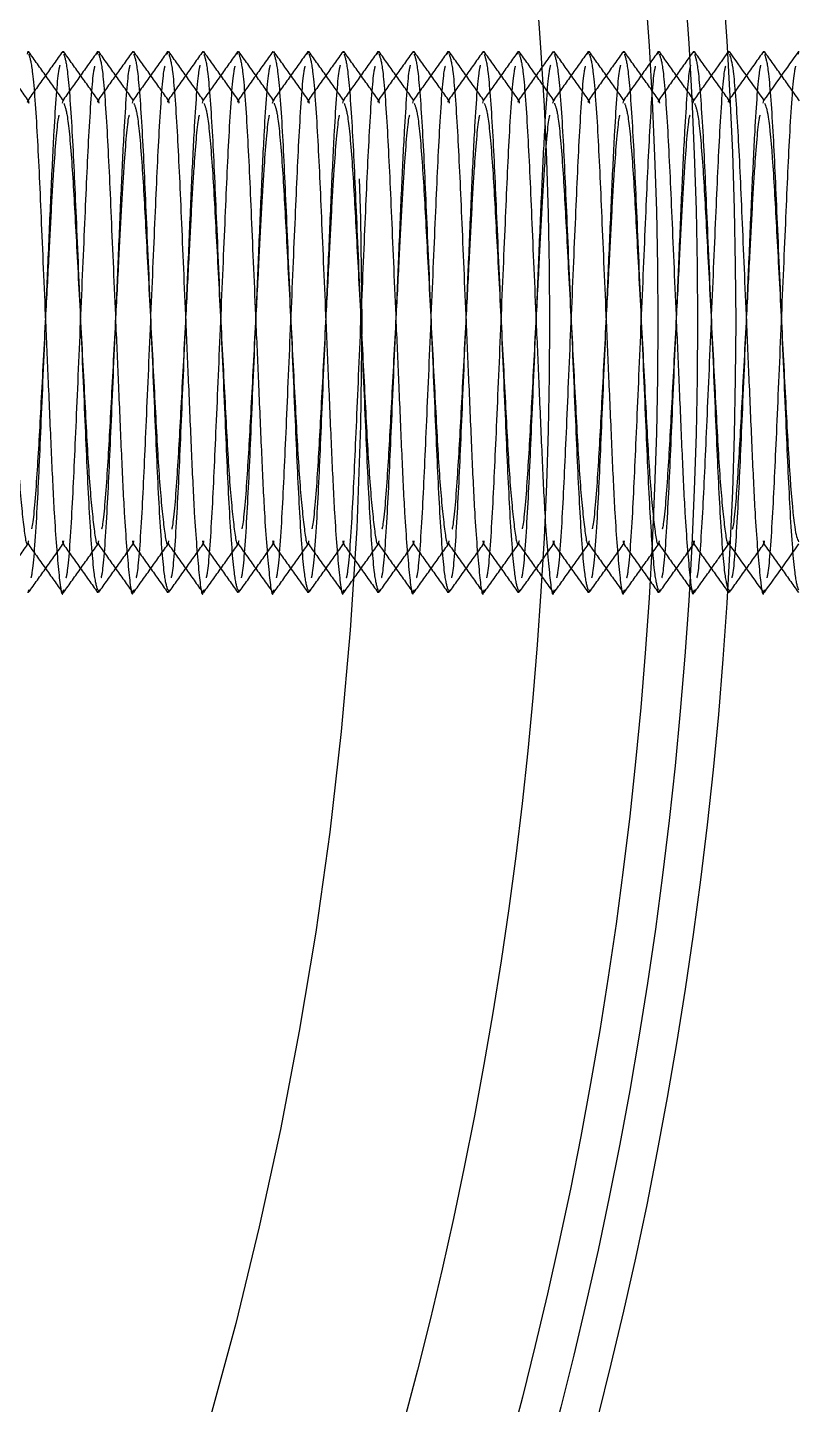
# Model space of a CAD drawing. Header units: metres. Extents: x 0 to 63075, y 0 to 44550.
# Drawn here: x 37590.69 to 37612.69, y 35133.38 to 35172.67 of the extents above; entities that cross this region are included whole.
import ezdxf

# ---------------------------------------------------------------- set-up
doc = ezdxf.new("R2010")
doc.units = ezdxf.units.M
doc.header["$LTSCALE"] = 75
doc.linetypes.add('HIDDEN2', pattern=[4.7625, 3.175, -1.5875])
for name, color, linetype in [('SDM', 7, 'Continuous'), ('SL4', 4, 'Continuous'), ('ST1', 7, 'HIDDEN2')]:
    doc.layers.add(name, color=color, linetype=linetype)

# ---------------------------------------------------------------- blocks, each defined once
blk = doc.blocks.new('A$C6e6623c1')
at = {"layer": 'SL4'}
for p, q in [((337.552, 1631.065), (337.388, 1630.834)), ((337.551, 1630.993), (337.569, 1631.077)), ((339.551, 1630.993), (339.569, 1631.077)), ((337.428, 1616.817), (337.569, 1617.016))]:
    blk.add_line(p, q, dxfattribs=at)
for radius in [125, 123.91, 122.777, 119.686]:
    blk.add_circle((212.763, 1623.35), radius, dxfattribs=at)
for points, knots in [([(338.588, 1629.657), (338.421, 1629.892), (338.087, 1630.36), (337.753, 1630.83), (337.586, 1631.064)], [0, 0, 0, 0, 0.49997, 1, 1, 1, 1]), ([(337.587, 1630.989), (337.621, 1630.887), (337.696, 1630.661), (337.825, 1628.939), (337.938, 1626.39), (338.051, 1623.752), (338.152, 1621.425), (338.232, 1619.536), (338.325, 1617.566), (338.448, 1616.096), (338.533, 1615.429), (338.58, 1615.674), (338.586, 1615.704)], [0, 0, 0, 0, 0.105235, 0.232658, 0.35505, 0.481371, 0.557428, 0.64442, 0.730956, 0.858379, 0.982548, 1, 1, 1, 1]), ([(339.552, 1631.065), (339.385, 1630.831), (339.057, 1630.37), (338.729, 1629.91), (338.569, 1629.685)], [0, 0, 0, 0, 0.5101931, 1, 1, 1, 1]), ([(338.589, 1629.592), (338.622, 1629.509), (338.696, 1629.325), (338.825, 1627.922), (338.938, 1625.835), (339.069, 1623.35), (339.199, 1620.865), (339.312, 1618.776), (339.443, 1617.352), (339.52, 1617.166), (339.556, 1617.079)], [0, 0, 0, 0, 0.106972, 0.238781, 0.365377, 0.496042, 0.626708, 0.753304, 0.885113, 1, 1, 1, 1]), ([(337.556, 1617.035), (337.723, 1616.8), (338.057, 1616.331), (338.391, 1615.862), (338.559, 1615.627)], [0, 0, 0, 0, 0.499965, 1, 1, 1, 1]), ([(338.584, 1615.634), (338.752, 1615.869), (339.08, 1616.329), (339.408, 1616.79), (339.569, 1617.016)], [0, 0, 0, 0, 0.509687, 1, 1, 1, 1])]:
    blk.add_open_spline(points, degree=3, knots=knots, dxfattribs=at)
at = {"layer": 'ST1'}
for p, q in [((317.551, 1630.993), (317.569, 1631.077)), ((318.558, 1631.026), (318.569, 1631.077)), ((319.551, 1630.993), (319.569, 1631.077)), ((320.558, 1631.026), (320.569, 1631.077)), ((321.551, 1630.993), (321.569, 1631.077)), ((322.558, 1631.026), (322.569, 1631.077)), ((323.551, 1630.993), (323.569, 1631.077)), ((324.558, 1631.026), (324.569, 1631.077)), ((325.551, 1630.993), (325.569, 1631.077)), ((326.558, 1631.026), (326.569, 1631.077)), ((327.551, 1630.993), (327.569, 1631.077)), ((328.558, 1631.026), (328.569, 1631.077)), ((329.551, 1630.993), (329.569, 1631.077)), ((330.558, 1631.026), (330.569, 1631.077)), ((331.551, 1630.993), (331.569, 1631.077)), ((332.558, 1631.026), (332.569, 1631.077)), ((333.551, 1630.993), (333.569, 1631.077)), ((334.558, 1631.026), (334.569, 1631.077)), ((335.551, 1630.993), (335.569, 1631.077)), ((336.558, 1631.026), (336.569, 1631.077)), ((338.558, 1631.026), (338.569, 1631.077)), ((318.548, 1629.592), (318.569, 1629.671)), ((320.548, 1629.592), (320.569, 1629.671)), ((322.548, 1629.592), (322.569, 1629.671)), ((324.548, 1629.592), (324.569, 1629.671)), ((326.548, 1629.592), (326.569, 1629.671)), ((328.548, 1629.592), (328.569, 1629.671)), ((330.548, 1629.592), (330.569, 1629.671)), ((332.548, 1629.592), (332.569, 1629.671)), ((334.548, 1629.592), (334.569, 1629.671)), ((336.548, 1629.592), (336.569, 1629.671)), ((338.548, 1629.592), (338.569, 1629.671)), ((338.569, 1629.685), (338.549, 1629.657)), ((337.569, 1617.016), (337.588, 1617.043)), ((317.569, 1615.623), (317.587, 1615.711)), ((319.569, 1615.623), (319.587, 1615.711)), ((321.569, 1615.623), (321.587, 1615.711)), ((323.569, 1615.623), (323.587, 1615.711)), ((325.569, 1615.623), (325.587, 1615.711)), ((327.569, 1615.623), (327.587, 1615.711)), ((329.569, 1615.623), (329.587, 1615.711)), ((331.569, 1615.623), (331.587, 1615.711)), ((333.569, 1615.623), (333.587, 1615.711)), ((335.569, 1615.623), (335.587, 1615.711)), ((337.569, 1615.623), (337.587, 1615.711))]:
    blk.add_line(p, q, dxfattribs=at)
blk.add_circle((212.763, 1623.35), 114.333, dxfattribs=at)
for points, knots in [([(317.588, 1629.657), (317.421, 1629.892), (317.086, 1630.362), (316.752, 1630.831), (316.584, 1631.066)], [0, 0, 0, 0, 0.499937, 1, 1, 1, 1]), ([(318.559, 1631.073), (318.391, 1630.838), (318.057, 1630.369), (317.723, 1629.9), (317.556, 1629.665)], [0, 0, 0, 0, 0.500035, 1, 1, 1, 1]), ([(318.588, 1629.657), (318.421, 1629.892), (318.087, 1630.36), (317.753, 1630.83), (317.586, 1631.064)], [0, 0, 0, 0, 0.49997, 1, 1, 1, 1]), ([(317.587, 1630.989), (317.621, 1630.887), (317.696, 1630.661), (317.825, 1628.939), (317.938, 1626.39), (318.051, 1623.752), (318.152, 1621.425), (318.232, 1619.536), (318.325, 1617.566), (318.448, 1616.096), (318.533, 1615.429), (318.58, 1615.674), (318.586, 1615.704)], [0, 0, 0, 0, 0.1052351, 0.2326582, 0.3550505, 0.4813706, 0.5574277, 0.6444204, 0.7309556, 0.8583788, 0.9825482, 1, 1, 1, 1]), ([(319.552, 1631.065), (319.385, 1630.831), (319.051, 1630.361), (318.716, 1629.892), (318.549, 1629.657)], [0, 0, 0, 0, 0.50006, 1, 1, 1, 1]), ([(319.588, 1629.657), (319.421, 1629.892), (319.086, 1630.362), (318.752, 1630.831), (318.584, 1631.066)], [0, 0, 0, 0, 0.499937, 1, 1, 1, 1]), ([(318.586, 1630.996), (318.62, 1630.893), (318.695, 1630.666), (318.825, 1628.94), (318.938, 1626.388), (319.069, 1623.35), (319.199, 1620.312), (319.312, 1617.761), (319.442, 1616.036), (319.517, 1615.81), (319.551, 1615.707)], [0, 0, 0, 0, 0.110571, 0.242596, 0.369408, 0.50029, 0.631172, 0.757984, 0.890008, 1, 1, 1, 1]), ([(320.559, 1631.073), (320.391, 1630.838), (320.057, 1630.369), (319.723, 1629.9), (319.556, 1629.665)], [0, 0, 0, 0, 0.500035, 1, 1, 1, 1]), ([(320.588, 1629.657), (320.421, 1629.892), (320.087, 1630.36), (319.753, 1630.83), (319.586, 1631.064)], [0, 0, 0, 0, 0.49997, 1, 1, 1, 1]), ([(319.587, 1630.989), (319.621, 1630.887), (319.696, 1630.661), (319.825, 1628.939), (319.938, 1626.39), (320.051, 1623.752), (320.152, 1621.425), (320.232, 1619.536), (320.325, 1617.566), (320.448, 1616.096), (320.533, 1615.429), (320.58, 1615.674), (320.586, 1615.704)], [0, 0, 0, 0, 0.105235, 0.232658, 0.35505, 0.481371, 0.557428, 0.64442, 0.730956, 0.858379, 0.982548, 1, 1, 1, 1]), ([(321.552, 1631.065), (321.385, 1630.831), (321.051, 1630.361), (320.716, 1629.892), (320.549, 1629.657)], [0, 0, 0, 0, 0.50006, 1, 1, 1, 1]), ([(321.588, 1629.657), (321.421, 1629.892), (321.086, 1630.362), (320.752, 1630.831), (320.584, 1631.066)], [0, 0, 0, 0, 0.4999369, 1, 1, 1, 1]), ([(320.586, 1630.996), (320.62, 1630.893), (320.695, 1630.666), (320.825, 1628.94), (320.938, 1626.388), (321.069, 1623.35), (321.199, 1620.312), (321.312, 1617.761), (321.442, 1616.036), (321.517, 1615.81), (321.551, 1615.707)], [0, 0, 0, 0, 0.1105714, 0.242596, 0.3694081, 0.5002899, 0.6311716, 0.7579837, 0.8900083, 1, 1, 1, 1]), ([(322.559, 1631.073), (322.391, 1630.838), (322.057, 1630.369), (321.723, 1629.9), (321.556, 1629.665)], [0, 0, 0, 0, 0.5000352, 1, 1, 1, 1]), ([(322.588, 1629.657), (322.421, 1629.892), (322.087, 1630.36), (321.753, 1630.83), (321.586, 1631.064)], [0, 0, 0, 0, 0.49997, 1, 1, 1, 1]), ([(321.587, 1630.989), (321.621, 1630.887), (321.696, 1630.661), (321.825, 1628.939), (321.938, 1626.39), (322.051, 1623.752), (322.152, 1621.425), (322.232, 1619.536), (322.325, 1617.566), (322.448, 1616.096), (322.533, 1615.429), (322.58, 1615.674), (322.586, 1615.704)], [0, 0, 0, 0, 0.105235, 0.232658, 0.35505, 0.481371, 0.557428, 0.64442, 0.730956, 0.858379, 0.982548, 1, 1, 1, 1]), ([(323.552, 1631.065), (323.385, 1630.831), (323.051, 1630.361), (322.716, 1629.892), (322.549, 1629.657)], [0, 0, 0, 0, 0.50006, 1, 1, 1, 1]), ([(323.588, 1629.657), (323.421, 1629.892), (323.086, 1630.362), (322.752, 1630.831), (322.584, 1631.066)], [0, 0, 0, 0, 0.4999369, 1, 1, 1, 1]), ([(322.586, 1630.996), (322.62, 1630.893), (322.695, 1630.666), (322.825, 1628.94), (322.938, 1626.388), (323.069, 1623.35), (323.199, 1620.312), (323.312, 1617.761), (323.442, 1616.036), (323.517, 1615.81), (323.551, 1615.707)], [0, 0, 0, 0, 0.1105714, 0.242596, 0.3694081, 0.5002899, 0.6311716, 0.7579837, 0.8900083, 1, 1, 1, 1]), ([(324.559, 1631.073), (324.391, 1630.838), (324.057, 1630.369), (323.723, 1629.9), (323.556, 1629.665)], [0, 0, 0, 0, 0.500035, 1, 1, 1, 1]), ([(324.588, 1629.657), (324.421, 1629.892), (324.087, 1630.36), (323.753, 1630.83), (323.586, 1631.064)], [0, 0, 0, 0, 0.49997, 1, 1, 1, 1]), ([(323.587, 1630.989), (323.621, 1630.887), (323.696, 1630.661), (323.825, 1628.939), (323.938, 1626.39), (324.051, 1623.752), (324.152, 1621.425), (324.232, 1619.536), (324.325, 1617.566), (324.448, 1616.096), (324.533, 1615.429), (324.58, 1615.674), (324.586, 1615.704)], [0, 0, 0, 0, 0.1052351, 0.2326582, 0.3550505, 0.4813706, 0.5574277, 0.6444204, 0.7309556, 0.8583788, 0.9825482, 1, 1, 1, 1]), ([(325.552, 1631.065), (325.385, 1630.831), (325.051, 1630.361), (324.716, 1629.892), (324.549, 1629.657)], [0, 0, 0, 0, 0.50006, 1, 1, 1, 1]), ([(325.588, 1629.657), (325.421, 1629.892), (325.086, 1630.362), (324.752, 1630.831), (324.584, 1631.066)], [0, 0, 0, 0, 0.499937, 1, 1, 1, 1]), ([(324.586, 1630.996), (324.62, 1630.893), (324.695, 1630.666), (324.825, 1628.94), (324.938, 1626.388), (325.069, 1623.35), (325.199, 1620.312), (325.312, 1617.761), (325.442, 1616.036), (325.517, 1615.81), (325.551, 1615.707)], [0, 0, 0, 0, 0.110571, 0.242596, 0.369408, 0.50029, 0.631172, 0.757984, 0.890008, 1, 1, 1, 1]), ([(326.559, 1631.073), (326.391, 1630.838), (326.057, 1630.369), (325.723, 1629.9), (325.556, 1629.665)], [0, 0, 0, 0, 0.500035, 1, 1, 1, 1]), ([(326.588, 1629.657), (326.421, 1629.892), (326.087, 1630.36), (325.753, 1630.83), (325.586, 1631.064)], [0, 0, 0, 0, 0.49997, 1, 1, 1, 1]), ([(325.587, 1630.989), (325.621, 1630.887), (325.696, 1630.661), (325.825, 1628.939), (325.938, 1626.39), (326.051, 1623.752), (326.152, 1621.425), (326.232, 1619.536), (326.325, 1617.566), (326.448, 1616.096), (326.533, 1615.429), (326.58, 1615.674), (326.586, 1615.704)], [0, 0, 0, 0, 0.1052351, 0.2326582, 0.3550505, 0.4813706, 0.5574277, 0.6444204, 0.7309556, 0.8583788, 0.9825482, 1, 1, 1, 1]), ([(327.552, 1631.065), (327.385, 1630.831), (327.051, 1630.361), (326.716, 1629.892), (326.549, 1629.657)], [0, 0, 0, 0, 0.50006, 1, 1, 1, 1]), ([(327.588, 1629.657), (327.421, 1629.892), (327.086, 1630.362), (326.752, 1630.831), (326.584, 1631.066)], [0, 0, 0, 0, 0.499937, 1, 1, 1, 1]), ([(326.586, 1630.996), (326.62, 1630.893), (326.695, 1630.666), (326.825, 1628.94), (326.938, 1626.388), (327.069, 1623.35), (327.199, 1620.312), (327.312, 1617.761), (327.442, 1616.036), (327.517, 1615.81), (327.551, 1615.707)], [0, 0, 0, 0, 0.110571, 0.242596, 0.369408, 0.50029, 0.631172, 0.757984, 0.890008, 1, 1, 1, 1]), ([(328.559, 1631.073), (328.391, 1630.838), (328.057, 1630.369), (327.723, 1629.9), (327.556, 1629.665)], [0, 0, 0, 0, 0.500035, 1, 1, 1, 1]), ([(328.588, 1629.657), (328.421, 1629.892), (328.087, 1630.36), (327.753, 1630.83), (327.586, 1631.064)], [0, 0, 0, 0, 0.49997, 1, 1, 1, 1]), ([(327.587, 1630.989), (327.621, 1630.887), (327.696, 1630.661), (327.825, 1628.939), (327.938, 1626.39), (328.051, 1623.752), (328.152, 1621.425), (328.232, 1619.536), (328.325, 1617.566), (328.448, 1616.096), (328.533, 1615.429), (328.58, 1615.674), (328.586, 1615.704)], [0, 0, 0, 0, 0.105235, 0.232658, 0.35505, 0.481371, 0.557428, 0.64442, 0.730956, 0.858379, 0.982548, 1, 1, 1, 1]), ([(329.552, 1631.065), (329.385, 1630.831), (329.051, 1630.361), (328.716, 1629.892), (328.549, 1629.657)], [0, 0, 0, 0, 0.50006, 1, 1, 1, 1]), ([(329.588, 1629.657), (329.421, 1629.892), (329.086, 1630.362), (328.752, 1630.831), (328.584, 1631.066)], [0, 0, 0, 0, 0.499937, 1, 1, 1, 1]), ([(328.586, 1630.996), (328.62, 1630.893), (328.695, 1630.666), (328.825, 1628.94), (328.938, 1626.388), (329.069, 1623.35), (329.199, 1620.312), (329.312, 1617.761), (329.442, 1616.036), (329.517, 1615.81), (329.551, 1615.707)], [0, 0, 0, 0, 0.110571, 0.242596, 0.369408, 0.50029, 0.631172, 0.757984, 0.890008, 1, 1, 1, 1]), ([(330.559, 1631.073), (330.391, 1630.838), (330.057, 1630.369), (329.723, 1629.9), (329.556, 1629.665)], [0, 0, 0, 0, 0.500035, 1, 1, 1, 1]), ([(330.588, 1629.657), (330.421, 1629.892), (330.087, 1630.36), (329.753, 1630.83), (329.586, 1631.064)], [0, 0, 0, 0, 0.49997, 1, 1, 1, 1]), ([(329.587, 1630.989), (329.621, 1630.887), (329.696, 1630.661), (329.825, 1628.939), (329.938, 1626.39), (330.051, 1623.752), (330.152, 1621.425), (330.232, 1619.536), (330.325, 1617.566), (330.448, 1616.096), (330.533, 1615.429), (330.58, 1615.674), (330.586, 1615.704)], [0, 0, 0, 0, 0.105235, 0.232658, 0.35505, 0.481371, 0.557428, 0.64442, 0.730956, 0.858379, 0.982548, 1, 1, 1, 1]), ([(331.552, 1631.065), (331.385, 1630.831), (331.051, 1630.361), (330.716, 1629.892), (330.549, 1629.657)], [0, 0, 0, 0, 0.50006, 1, 1, 1, 1]), ([(331.588, 1629.657), (331.421, 1629.892), (331.086, 1630.362), (330.752, 1630.831), (330.584, 1631.066)], [0, 0, 0, 0, 0.499937, 1, 1, 1, 1]), ([(330.586, 1630.996), (330.62, 1630.893), (330.695, 1630.666), (330.825, 1628.94), (330.938, 1626.388), (331.069, 1623.35), (331.199, 1620.312), (331.312, 1617.761), (331.442, 1616.036), (331.517, 1615.81), (331.551, 1615.707)], [0, 0, 0, 0, 0.110571, 0.242596, 0.369408, 0.50029, 0.631172, 0.757984, 0.890008, 1, 1, 1, 1]), ([(332.559, 1631.073), (332.391, 1630.838), (332.057, 1630.369), (331.723, 1629.9), (331.556, 1629.665)], [0, 0, 0, 0, 0.500035, 1, 1, 1, 1]), ([(332.588, 1629.657), (332.421, 1629.892), (332.087, 1630.36), (331.753, 1630.83), (331.586, 1631.064)], [0, 0, 0, 0, 0.49997, 1, 1, 1, 1]), ([(331.587, 1630.989), (331.621, 1630.887), (331.696, 1630.661), (331.825, 1628.939), (331.938, 1626.39), (332.051, 1623.752), (332.152, 1621.425), (332.232, 1619.536), (332.325, 1617.566), (332.448, 1616.096), (332.533, 1615.429), (332.58, 1615.674), (332.586, 1615.704)], [0, 0, 0, 0, 0.1052351, 0.2326582, 0.3550505, 0.4813706, 0.5574277, 0.6444204, 0.7309556, 0.8583788, 0.9825482, 1, 1, 1, 1]), ([(333.552, 1631.065), (333.385, 1630.831), (333.051, 1630.361), (332.716, 1629.892), (332.549, 1629.657)], [0, 0, 0, 0, 0.5000596, 1, 1, 1, 1]), ([(333.588, 1629.657), (333.421, 1629.892), (333.086, 1630.362), (332.752, 1630.831), (332.584, 1631.066)], [0, 0, 0, 0, 0.499937, 1, 1, 1, 1]), ([(332.586, 1630.996), (332.62, 1630.893), (332.695, 1630.666), (332.825, 1628.94), (332.938, 1626.388), (333.069, 1623.35), (333.199, 1620.312), (333.312, 1617.761), (333.442, 1616.036), (333.517, 1615.81), (333.551, 1615.707)], [0, 0, 0, 0, 0.110571, 0.242596, 0.369408, 0.50029, 0.631172, 0.757984, 0.890008, 1, 1, 1, 1]), ([(334.559, 1631.073), (334.391, 1630.838), (334.057, 1630.369), (333.723, 1629.9), (333.556, 1629.665)], [0, 0, 0, 0, 0.500035, 1, 1, 1, 1]), ([(334.588, 1629.657), (334.421, 1629.892), (334.087, 1630.36), (333.753, 1630.83), (333.586, 1631.064)], [0, 0, 0, 0, 0.49997, 1, 1, 1, 1]), ([(333.587, 1630.989), (333.621, 1630.887), (333.696, 1630.661), (333.825, 1628.939), (333.938, 1626.39), (334.051, 1623.752), (334.152, 1621.425), (334.232, 1619.536), (334.325, 1617.566), (334.448, 1616.096), (334.533, 1615.429), (334.58, 1615.674), (334.586, 1615.704)], [0, 0, 0, 0, 0.105235, 0.232658, 0.35505, 0.481371, 0.557428, 0.64442, 0.730956, 0.858379, 0.982548, 1, 1, 1, 1]), ([(335.552, 1631.065), (335.385, 1630.831), (335.051, 1630.361), (334.716, 1629.892), (334.549, 1629.657)], [0, 0, 0, 0, 0.50006, 1, 1, 1, 1]), ([(335.588, 1629.657), (335.421, 1629.892), (335.086, 1630.362), (334.752, 1630.831), (334.584, 1631.066)], [0, 0, 0, 0, 0.4999369, 1, 1, 1, 1]), ([(334.586, 1630.996), (334.62, 1630.893), (334.695, 1630.666), (334.825, 1628.94), (334.938, 1626.388), (335.069, 1623.35), (335.199, 1620.312), (335.312, 1617.761), (335.442, 1616.036), (335.517, 1615.81), (335.551, 1615.707)], [0, 0, 0, 0, 0.110571, 0.242596, 0.369408, 0.50029, 0.631172, 0.757984, 0.890008, 1, 1, 1, 1]), ([(336.559, 1631.073), (336.391, 1630.838), (336.057, 1630.369), (335.723, 1629.9), (335.556, 1629.665)], [0, 0, 0, 0, 0.500035, 1, 1, 1, 1]), ([(336.588, 1629.657), (336.421, 1629.892), (336.087, 1630.36), (335.753, 1630.83), (335.586, 1631.064)], [0, 0, 0, 0, 0.49997, 1, 1, 1, 1]), ([(335.587, 1630.989), (335.621, 1630.887), (335.696, 1630.661), (335.825, 1628.939), (335.938, 1626.39), (336.051, 1623.752), (336.152, 1621.425), (336.232, 1619.536), (336.325, 1617.566), (336.448, 1616.096), (336.533, 1615.429), (336.58, 1615.674), (336.586, 1615.704)], [0, 0, 0, 0, 0.105235, 0.232658, 0.35505, 0.481371, 0.557428, 0.64442, 0.730956, 0.858379, 0.982548, 1, 1, 1, 1]), ([(337.588, 1629.657), (337.421, 1629.892), (337.086, 1630.362), (336.752, 1630.831), (336.584, 1631.066)], [0, 0, 0, 0, 0.499937, 1, 1, 1, 1]), ([(336.586, 1630.996), (336.62, 1630.893), (336.695, 1630.666), (336.825, 1628.94), (336.938, 1626.388), (337.069, 1623.35), (337.199, 1620.312), (337.312, 1617.761), (337.442, 1616.036), (337.517, 1615.81), (337.551, 1615.707)], [0, 0, 0, 0, 0.110571, 0.242596, 0.369408, 0.50029, 0.631172, 0.757984, 0.890008, 1, 1, 1, 1]), ([(338.559, 1631.073), (338.391, 1630.838), (338.057, 1630.369), (337.723, 1629.9), (337.556, 1629.665)], [0, 0, 0, 0, 0.500035, 1, 1, 1, 1]), ([(339.588, 1629.657), (339.421, 1629.892), (339.086, 1630.362), (338.752, 1630.831), (338.584, 1631.066)], [0, 0, 0, 0, 0.499937, 1, 1, 1, 1]), ([(338.586, 1630.996), (338.62, 1630.893), (338.695, 1630.666), (338.825, 1628.94), (338.938, 1626.388), (339.069, 1623.35), (339.199, 1620.312), (339.312, 1617.761), (339.442, 1616.036), (339.517, 1615.81), (339.551, 1615.707)], [0, 0, 0, 0, 0.110571, 0.242596, 0.369408, 0.50029, 0.631172, 0.757984, 0.890008, 1, 1, 1, 1]), ([(317.659, 1616.054), (317.67, 1616.095), (317.722, 1616.3), (317.826, 1617.797), (317.938, 1620.3), (318.051, 1622.951), (318.152, 1625.272), (318.232, 1627.174), (318.325, 1629.086), (318.418, 1630.428), (318.473, 1630.634), (318.485, 1630.683)], [0, 0, 0, 0, 0.038658, 0.193158, 0.341558, 0.49472, 0.586939, 0.692417, 0.79734, 0.95184, 1, 1, 1, 1]), ([(318.658, 1616.047), (318.669, 1616.089), (318.721, 1616.295), (318.826, 1617.795), (318.938, 1620.303), (319.069, 1623.35), (319.199, 1626.397), (319.311, 1628.904), (319.416, 1630.403), (319.468, 1630.609), (319.479, 1630.651)], [0, 0, 0, 0, 0.040767, 0.196457, 0.346, 0.500342, 0.654684, 0.804227, 0.959916, 1, 1, 1, 1]), ([(319.659, 1616.054), (319.67, 1616.095), (319.722, 1616.3), (319.826, 1617.797), (319.938, 1620.3), (320.051, 1622.951), (320.152, 1625.272), (320.232, 1627.174), (320.325, 1629.086), (320.418, 1630.428), (320.473, 1630.634), (320.485, 1630.683)], [0, 0, 0, 0, 0.038658, 0.193158, 0.341558, 0.49472, 0.586939, 0.692417, 0.79734, 0.95184, 1, 1, 1, 1]), ([(320.658, 1616.047), (320.669, 1616.089), (320.721, 1616.295), (320.826, 1617.795), (320.938, 1620.303), (321.069, 1623.35), (321.199, 1626.397), (321.311, 1628.904), (321.416, 1630.403), (321.468, 1630.609), (321.479, 1630.651)], [0, 0, 0, 0, 0.040767, 0.196457, 0.346, 0.500342, 0.654684, 0.804227, 0.959916, 1, 1, 1, 1]), ([(321.659, 1616.054), (321.67, 1616.095), (321.722, 1616.3), (321.826, 1617.797), (321.938, 1620.3), (322.051, 1622.951), (322.152, 1625.272), (322.232, 1627.174), (322.325, 1629.086), (322.418, 1630.428), (322.473, 1630.634), (322.485, 1630.683)], [0, 0, 0, 0, 0.038658, 0.193158, 0.341558, 0.49472, 0.586939, 0.692417, 0.79734, 0.95184, 1, 1, 1, 1]), ([(322.658, 1616.047), (322.669, 1616.089), (322.721, 1616.295), (322.826, 1617.795), (322.938, 1620.303), (323.069, 1623.35), (323.199, 1626.397), (323.311, 1628.904), (323.416, 1630.403), (323.468, 1630.609), (323.479, 1630.651)], [0, 0, 0, 0, 0.040767, 0.196457, 0.346, 0.500342, 0.654684, 0.804227, 0.959916, 1, 1, 1, 1]), ([(323.659, 1616.054), (323.67, 1616.095), (323.722, 1616.3), (323.826, 1617.797), (323.938, 1620.3), (324.051, 1622.951), (324.152, 1625.272), (324.232, 1627.174), (324.325, 1629.086), (324.418, 1630.428), (324.473, 1630.634), (324.485, 1630.683)], [0, 0, 0, 0, 0.038658, 0.193158, 0.341558, 0.49472, 0.586939, 0.692417, 0.79734, 0.95184, 1, 1, 1, 1]), ([(324.658, 1616.047), (324.669, 1616.089), (324.721, 1616.295), (324.826, 1617.795), (324.938, 1620.303), (325.069, 1623.35), (325.199, 1626.397), (325.311, 1628.904), (325.416, 1630.403), (325.468, 1630.609), (325.479, 1630.651)], [0, 0, 0, 0, 0.040767, 0.196457, 0.346, 0.500342, 0.654684, 0.804227, 0.959916, 1, 1, 1, 1]), ([(325.659, 1616.054), (325.67, 1616.095), (325.722, 1616.3), (325.826, 1617.797), (325.938, 1620.3), (326.051, 1622.951), (326.152, 1625.272), (326.232, 1627.174), (326.325, 1629.086), (326.418, 1630.428), (326.473, 1630.634), (326.485, 1630.683)], [0, 0, 0, 0, 0.038658, 0.193158, 0.341558, 0.49472, 0.586939, 0.692417, 0.79734, 0.95184, 1, 1, 1, 1]), ([(326.658, 1616.047), (326.669, 1616.089), (326.721, 1616.295), (326.826, 1617.795), (326.938, 1620.303), (327.069, 1623.35), (327.199, 1626.397), (327.311, 1628.904), (327.416, 1630.403), (327.468, 1630.609), (327.479, 1630.651)], [0, 0, 0, 0, 0.0407674, 0.196457, 0.3459999, 0.5003418, 0.6546838, 0.8042266, 0.9599163, 1, 1, 1, 1]), ([(327.659, 1616.054), (327.67, 1616.095), (327.722, 1616.3), (327.826, 1617.797), (327.938, 1620.3), (328.051, 1622.951), (328.152, 1625.272), (328.232, 1627.174), (328.325, 1629.086), (328.418, 1630.428), (328.473, 1630.634), (328.485, 1630.683)], [0, 0, 0, 0, 0.038658, 0.193158, 0.341558, 0.49472, 0.586939, 0.692417, 0.79734, 0.95184, 1, 1, 1, 1]), ([(328.658, 1616.047), (328.669, 1616.089), (328.721, 1616.295), (328.826, 1617.795), (328.938, 1620.303), (329.069, 1623.35), (329.199, 1626.397), (329.311, 1628.904), (329.416, 1630.403), (329.468, 1630.609), (329.479, 1630.651)], [0, 0, 0, 0, 0.040767, 0.196457, 0.346, 0.500342, 0.654684, 0.804227, 0.959916, 1, 1, 1, 1]), ([(329.659, 1616.054), (329.67, 1616.095), (329.722, 1616.3), (329.826, 1617.797), (329.938, 1620.3), (330.051, 1622.951), (330.152, 1625.272), (330.232, 1627.174), (330.325, 1629.086), (330.418, 1630.428), (330.473, 1630.634), (330.485, 1630.683)], [0, 0, 0, 0, 0.038658, 0.193158, 0.341558, 0.49472, 0.586939, 0.692417, 0.79734, 0.95184, 1, 1, 1, 1]), ([(330.658, 1616.047), (330.669, 1616.089), (330.721, 1616.295), (330.826, 1617.795), (330.938, 1620.303), (331.069, 1623.35), (331.199, 1626.397), (331.311, 1628.904), (331.416, 1630.403), (331.468, 1630.609), (331.479, 1630.651)], [0, 0, 0, 0, 0.040767, 0.196457, 0.346, 0.500342, 0.654684, 0.804227, 0.959916, 1, 1, 1, 1]), ([(331.659, 1616.054), (331.67, 1616.095), (331.722, 1616.3), (331.826, 1617.797), (331.938, 1620.3), (332.051, 1622.951), (332.152, 1625.272), (332.232, 1627.174), (332.325, 1629.086), (332.418, 1630.428), (332.473, 1630.634), (332.485, 1630.683)], [0, 0, 0, 0, 0.038658, 0.193158, 0.341558, 0.49472, 0.586939, 0.692417, 0.79734, 0.95184, 1, 1, 1, 1]), ([(332.658, 1616.047), (332.669, 1616.089), (332.721, 1616.295), (332.826, 1617.795), (332.938, 1620.303), (333.069, 1623.35), (333.199, 1626.397), (333.311, 1628.904), (333.416, 1630.403), (333.468, 1630.609), (333.479, 1630.651)], [0, 0, 0, 0, 0.040767, 0.196457, 0.346, 0.500342, 0.654684, 0.804227, 0.959916, 1, 1, 1, 1]), ([(333.659, 1616.054), (333.67, 1616.095), (333.722, 1616.3), (333.826, 1617.797), (333.938, 1620.3), (334.051, 1622.951), (334.152, 1625.272), (334.232, 1627.174), (334.325, 1629.086), (334.418, 1630.428), (334.473, 1630.634), (334.485, 1630.683)], [0, 0, 0, 0, 0.038658, 0.193158, 0.341558, 0.49472, 0.586939, 0.692417, 0.79734, 0.95184, 1, 1, 1, 1]), ([(334.658, 1616.047), (334.669, 1616.089), (334.721, 1616.295), (334.826, 1617.795), (334.938, 1620.303), (335.069, 1623.35), (335.199, 1626.397), (335.311, 1628.904), (335.416, 1630.403), (335.468, 1630.609), (335.479, 1630.651)], [0, 0, 0, 0, 0.0407674, 0.196457, 0.3459999, 0.5003418, 0.6546838, 0.8042266, 0.9599163, 1, 1, 1, 1]), ([(335.659, 1616.054), (335.67, 1616.095), (335.722, 1616.3), (335.826, 1617.797), (335.938, 1620.3), (336.051, 1622.951), (336.152, 1625.272), (336.232, 1627.174), (336.325, 1629.086), (336.418, 1630.428), (336.473, 1630.634), (336.485, 1630.683)], [0, 0, 0, 0, 0.038658, 0.193158, 0.341558, 0.49472, 0.586939, 0.692417, 0.79734, 0.95184, 1, 1, 1, 1]), ([(337.388, 1630.834), (337.275, 1630.676), (336.996, 1630.284), (336.716, 1629.892), (336.549, 1629.657)], [0, 0, 0, 0, 0.401854, 1, 1, 1, 1]), ([(336.658, 1616.047), (336.669, 1616.089), (336.721, 1616.295), (336.826, 1617.795), (336.938, 1620.303), (337.069, 1623.35), (337.199, 1626.397), (337.311, 1628.904), (337.416, 1630.403), (337.468, 1630.609), (337.479, 1630.651)], [0, 0, 0, 0, 0.040767, 0.196457, 0.346, 0.500342, 0.654684, 0.804227, 0.959916, 1, 1, 1, 1]), ([(337.659, 1616.054), (337.67, 1616.095), (337.722, 1616.3), (337.826, 1617.797), (337.938, 1620.3), (338.051, 1622.951), (338.152, 1625.272), (338.232, 1627.174), (338.325, 1629.086), (338.418, 1630.428), (338.473, 1630.634), (338.485, 1630.683)], [0, 0, 0, 0, 0.038658, 0.193158, 0.341558, 0.49472, 0.586939, 0.692417, 0.79734, 0.95184, 1, 1, 1, 1]), ([(338.658, 1616.047), (338.669, 1616.089), (338.721, 1616.295), (338.826, 1617.795), (338.938, 1620.303), (339.069, 1623.35), (339.199, 1626.397), (339.311, 1628.904), (339.416, 1630.403), (339.468, 1630.609), (339.479, 1630.651)], [0, 0, 0, 0, 0.040767, 0.196457, 0.346, 0.500342, 0.654684, 0.804227, 0.959916, 1, 1, 1, 1]), ([(316.589, 1629.592), (316.622, 1629.509), (316.696, 1629.325), (316.825, 1627.922), (316.938, 1625.836), (317.069, 1623.348), (317.199, 1620.873), (317.312, 1618.747), (317.448, 1617.413), (317.534, 1616.87), (317.582, 1617.077), (317.589, 1617.107)], [0, 0, 0, 0, 0.103385, 0.230773, 0.353124, 0.479408, 0.605692, 0.728043, 0.855432, 0.979562, 1, 1, 1, 1]), ([(317.556, 1629.621), (317.56, 1629.645), (317.571, 1629.704), (317.582, 1629.635), (317.589, 1629.593)], [0, 0, 0, 0, 0.390533, 1, 1, 1, 1]), ([(318.589, 1629.592), (318.622, 1629.509), (318.696, 1629.325), (318.825, 1627.922), (318.938, 1625.836), (319.069, 1623.348), (319.199, 1620.873), (319.312, 1618.747), (319.448, 1617.413), (319.534, 1616.87), (319.582, 1617.077), (319.589, 1617.107)], [0, 0, 0, 0, 0.103385, 0.230773, 0.353124, 0.479408, 0.605692, 0.728043, 0.855432, 0.979562, 1, 1, 1, 1]), ([(319.556, 1629.621), (319.56, 1629.645), (319.571, 1629.704), (319.582, 1629.635), (319.589, 1629.593)], [0, 0, 0, 0, 0.390533, 1, 1, 1, 1]), ([(320.589, 1629.592), (320.622, 1629.509), (320.696, 1629.325), (320.825, 1627.922), (320.938, 1625.836), (321.069, 1623.348), (321.199, 1620.873), (321.312, 1618.747), (321.448, 1617.413), (321.534, 1616.87), (321.582, 1617.077), (321.589, 1617.107)], [0, 0, 0, 0, 0.103385, 0.230773, 0.353124, 0.479408, 0.605692, 0.728043, 0.855432, 0.979562, 1, 1, 1, 1]), ([(321.556, 1629.621), (321.56, 1629.645), (321.571, 1629.704), (321.582, 1629.635), (321.589, 1629.593)], [0, 0, 0, 0, 0.390533, 1, 1, 1, 1]), ([(322.589, 1629.592), (322.622, 1629.509), (322.696, 1629.325), (322.825, 1627.922), (322.938, 1625.836), (323.069, 1623.348), (323.199, 1620.873), (323.312, 1618.747), (323.448, 1617.413), (323.534, 1616.87), (323.582, 1617.077), (323.589, 1617.107)], [0, 0, 0, 0, 0.103385, 0.230773, 0.353124, 0.479408, 0.605692, 0.728043, 0.855432, 0.979562, 1, 1, 1, 1]), ([(323.556, 1629.621), (323.56, 1629.645), (323.571, 1629.704), (323.582, 1629.635), (323.589, 1629.593)], [0, 0, 0, 0, 0.390533, 1, 1, 1, 1]), ([(324.589, 1629.592), (324.622, 1629.509), (324.696, 1629.325), (324.825, 1627.922), (324.938, 1625.836), (325.069, 1623.348), (325.199, 1620.873), (325.312, 1618.747), (325.448, 1617.413), (325.534, 1616.87), (325.582, 1617.077), (325.589, 1617.107)], [0, 0, 0, 0, 0.103385, 0.230773, 0.353124, 0.479408, 0.605692, 0.728043, 0.855432, 0.979562, 1, 1, 1, 1]), ([(325.556, 1629.621), (325.56, 1629.645), (325.571, 1629.704), (325.582, 1629.635), (325.589, 1629.593)], [0, 0, 0, 0, 0.390533, 1, 1, 1, 1]), ([(326.589, 1629.592), (326.622, 1629.509), (326.696, 1629.325), (326.825, 1627.922), (326.938, 1625.836), (327.069, 1623.348), (327.199, 1620.873), (327.312, 1618.747), (327.448, 1617.413), (327.534, 1616.87), (327.582, 1617.077), (327.589, 1617.107)], [0, 0, 0, 0, 0.103385, 0.230773, 0.353124, 0.479408, 0.605692, 0.728043, 0.855432, 0.979562, 1, 1, 1, 1]), ([(327.556, 1629.621), (327.56, 1629.645), (327.571, 1629.704), (327.582, 1629.635), (327.589, 1629.593)], [0, 0, 0, 0, 0.390533, 1, 1, 1, 1]), ([(328.589, 1629.592), (328.622, 1629.509), (328.696, 1629.325), (328.825, 1627.922), (328.938, 1625.836), (329.069, 1623.348), (329.199, 1620.873), (329.312, 1618.747), (329.448, 1617.413), (329.534, 1616.87), (329.582, 1617.077), (329.589, 1617.107)], [0, 0, 0, 0, 0.103385, 0.230773, 0.353124, 0.479408, 0.605692, 0.728043, 0.855432, 0.979562, 1, 1, 1, 1]), ([(329.556, 1629.621), (329.56, 1629.645), (329.571, 1629.704), (329.582, 1629.635), (329.589, 1629.593)], [0, 0, 0, 0, 0.390533, 1, 1, 1, 1]), ([(330.589, 1629.592), (330.622, 1629.509), (330.696, 1629.325), (330.825, 1627.922), (330.938, 1625.836), (331.069, 1623.348), (331.199, 1620.873), (331.312, 1618.747), (331.448, 1617.413), (331.534, 1616.87), (331.582, 1617.077), (331.589, 1617.107)], [0, 0, 0, 0, 0.103385, 0.230773, 0.353124, 0.479408, 0.605692, 0.728043, 0.855432, 0.979562, 1, 1, 1, 1]), ([(331.556, 1629.621), (331.56, 1629.645), (331.571, 1629.704), (331.582, 1629.635), (331.589, 1629.593)], [0, 0, 0, 0, 0.390533, 1, 1, 1, 1]), ([(332.589, 1629.592), (332.622, 1629.509), (332.696, 1629.325), (332.825, 1627.922), (332.938, 1625.836), (333.069, 1623.348), (333.199, 1620.873), (333.312, 1618.747), (333.448, 1617.413), (333.534, 1616.87), (333.582, 1617.077), (333.589, 1617.107)], [0, 0, 0, 0, 0.103385, 0.230773, 0.353124, 0.479408, 0.605692, 0.728043, 0.855432, 0.979562, 1, 1, 1, 1]), ([(333.556, 1629.621), (333.56, 1629.645), (333.571, 1629.704), (333.582, 1629.635), (333.589, 1629.593)], [0, 0, 0, 0, 0.390533, 1, 1, 1, 1]), ([(334.589, 1629.592), (334.622, 1629.509), (334.696, 1629.325), (334.825, 1627.922), (334.938, 1625.836), (335.069, 1623.348), (335.199, 1620.873), (335.312, 1618.747), (335.448, 1617.413), (335.534, 1616.87), (335.582, 1617.077), (335.589, 1617.107)], [0, 0, 0, 0, 0.103385, 0.230773, 0.353124, 0.479408, 0.605692, 0.728043, 0.855432, 0.979562, 1, 1, 1, 1]), ([(335.556, 1629.621), (335.56, 1629.645), (335.571, 1629.704), (335.582, 1629.635), (335.589, 1629.593)], [0, 0, 0, 0, 0.390533, 1, 1, 1, 1]), ([(336.589, 1629.592), (336.622, 1629.509), (336.696, 1629.325), (336.825, 1627.922), (336.938, 1625.836), (337.069, 1623.348), (337.199, 1620.873), (337.312, 1618.747), (337.448, 1617.413), (337.534, 1616.87), (337.582, 1617.077), (337.589, 1617.107)], [0, 0, 0, 0, 0.103385, 0.230773, 0.353124, 0.479408, 0.605692, 0.728043, 0.855432, 0.979562, 1, 1, 1, 1]), ([(337.556, 1629.621), (337.56, 1629.645), (337.571, 1629.704), (337.582, 1629.635), (337.589, 1629.593)], [0, 0, 0, 0, 0.390533, 1, 1, 1, 1]), ([(317.676, 1617.446), (317.681, 1617.463), (317.727, 1617.628), (317.826, 1618.819), (317.938, 1620.852), (318.057, 1623.13), (318.161, 1625.081), (318.238, 1626.611), (318.328, 1628.063), (318.41, 1629.072), (318.456, 1629.236), (318.461, 1629.253)], [0, 0, 0, 0, 0.019148, 0.181961, 0.338335, 0.499736, 0.617516, 0.717853, 0.818619, 0.981432, 1, 1, 1, 1]), ([(319.676, 1617.446), (319.681, 1617.463), (319.727, 1617.628), (319.826, 1618.819), (319.938, 1620.852), (320.057, 1623.13), (320.161, 1625.081), (320.238, 1626.611), (320.328, 1628.063), (320.41, 1629.072), (320.456, 1629.236), (320.461, 1629.253)], [0, 0, 0, 0, 0.019148, 0.181961, 0.338335, 0.499736, 0.617516, 0.717853, 0.818619, 0.981432, 1, 1, 1, 1]), ([(321.676, 1617.446), (321.681, 1617.463), (321.727, 1617.628), (321.826, 1618.819), (321.938, 1620.852), (322.057, 1623.13), (322.161, 1625.081), (322.238, 1626.611), (322.328, 1628.063), (322.41, 1629.072), (322.456, 1629.236), (322.461, 1629.253)], [0, 0, 0, 0, 0.019148, 0.181961, 0.338335, 0.499736, 0.617516, 0.717853, 0.818619, 0.981432, 1, 1, 1, 1]), ([(323.676, 1617.446), (323.681, 1617.463), (323.727, 1617.628), (323.826, 1618.819), (323.938, 1620.852), (324.057, 1623.13), (324.161, 1625.081), (324.238, 1626.611), (324.328, 1628.063), (324.41, 1629.072), (324.456, 1629.236), (324.461, 1629.253)], [0, 0, 0, 0, 0.019148, 0.181961, 0.338335, 0.499736, 0.617516, 0.717853, 0.818619, 0.981432, 1, 1, 1, 1]), ([(325.676, 1617.446), (325.681, 1617.463), (325.727, 1617.628), (325.826, 1618.819), (325.938, 1620.852), (326.057, 1623.13), (326.161, 1625.081), (326.238, 1626.611), (326.328, 1628.063), (326.41, 1629.072), (326.456, 1629.236), (326.461, 1629.253)], [0, 0, 0, 0, 0.019148, 0.181961, 0.338335, 0.499736, 0.617516, 0.717853, 0.818619, 0.981432, 1, 1, 1, 1]), ([(327.676, 1617.446), (327.681, 1617.463), (327.727, 1617.628), (327.826, 1618.819), (327.938, 1620.852), (328.057, 1623.13), (328.161, 1625.081), (328.238, 1626.611), (328.328, 1628.063), (328.41, 1629.072), (328.456, 1629.236), (328.461, 1629.253)], [0, 0, 0, 0, 0.019148, 0.181961, 0.338335, 0.499736, 0.617516, 0.717853, 0.818619, 0.981432, 1, 1, 1, 1]), ([(329.676, 1617.446), (329.681, 1617.463), (329.727, 1617.628), (329.826, 1618.819), (329.938, 1620.852), (330.057, 1623.13), (330.161, 1625.081), (330.238, 1626.611), (330.328, 1628.063), (330.41, 1629.072), (330.456, 1629.236), (330.461, 1629.253)], [0, 0, 0, 0, 0.019148, 0.181961, 0.338335, 0.499736, 0.617516, 0.717853, 0.818619, 0.981432, 1, 1, 1, 1]), ([(331.676, 1617.446), (331.681, 1617.463), (331.727, 1617.628), (331.826, 1618.819), (331.938, 1620.852), (332.057, 1623.13), (332.161, 1625.081), (332.238, 1626.611), (332.328, 1628.063), (332.41, 1629.072), (332.456, 1629.236), (332.461, 1629.253)], [0, 0, 0, 0, 0.019148, 0.181961, 0.338335, 0.499736, 0.617516, 0.717853, 0.818619, 0.981432, 1, 1, 1, 1]), ([(333.676, 1617.446), (333.681, 1617.463), (333.727, 1617.628), (333.826, 1618.819), (333.938, 1620.852), (334.057, 1623.13), (334.161, 1625.081), (334.238, 1626.611), (334.328, 1628.063), (334.41, 1629.072), (334.456, 1629.236), (334.461, 1629.253)], [0, 0, 0, 0, 0.019148, 0.181961, 0.338335, 0.499736, 0.617516, 0.717853, 0.818619, 0.981432, 1, 1, 1, 1]), ([(335.676, 1617.446), (335.681, 1617.463), (335.727, 1617.628), (335.826, 1618.819), (335.938, 1620.852), (336.057, 1623.13), (336.161, 1625.081), (336.238, 1626.611), (336.328, 1628.063), (336.41, 1629.072), (336.456, 1629.236), (336.461, 1629.253)], [0, 0, 0, 0, 0.019148, 0.181961, 0.338335, 0.499736, 0.617516, 0.717853, 0.818619, 0.981432, 1, 1, 1, 1]), ([(337.676, 1617.446), (337.681, 1617.463), (337.727, 1617.628), (337.826, 1618.819), (337.938, 1620.852), (338.057, 1623.13), (338.161, 1625.081), (338.238, 1626.611), (338.328, 1628.063), (338.41, 1629.072), (338.456, 1629.236), (338.461, 1629.253)], [0, 0, 0, 0, 0.019148, 0.181961, 0.338335, 0.499736, 0.617516, 0.717853, 0.818619, 0.981432, 1, 1, 1, 1]), ([(316.584, 1615.634), (316.752, 1615.869), (317.086, 1616.338), (317.421, 1616.808), (317.588, 1617.043)], [0, 0, 0, 0, 0.5000631, 1, 1, 1, 1]), ([(317.556, 1617.035), (317.723, 1616.8), (318.057, 1616.331), (318.391, 1615.862), (318.559, 1615.627)], [0, 0, 0, 0, 0.499965, 1, 1, 1, 1]), ([(317.586, 1615.636), (317.753, 1615.87), (318.087, 1616.34), (318.421, 1616.808), (318.588, 1617.043)], [0, 0, 0, 0, 0.50003, 1, 1, 1, 1]), ([(318.548, 1617.108), (318.555, 1617.068), (318.569, 1616.989), (318.582, 1617.068), (318.589, 1617.108)], [0, 0, 0, 0, 0.50176, 1, 1, 1, 1]), ([(318.549, 1617.043), (318.716, 1616.808), (319.051, 1616.339), (319.385, 1615.869), (319.552, 1615.635)], [0, 0, 0, 0, 0.49994, 1, 1, 1, 1]), ([(318.584, 1615.634), (318.752, 1615.869), (319.086, 1616.338), (319.421, 1616.808), (319.588, 1617.043)], [0, 0, 0, 0, 0.500063, 1, 1, 1, 1]), ([(319.556, 1617.035), (319.723, 1616.8), (320.057, 1616.331), (320.391, 1615.862), (320.559, 1615.627)], [0, 0, 0, 0, 0.499965, 1, 1, 1, 1]), ([(319.586, 1615.636), (319.753, 1615.87), (320.087, 1616.34), (320.421, 1616.808), (320.588, 1617.043)], [0, 0, 0, 0, 0.50003, 1, 1, 1, 1]), ([(320.548, 1617.108), (320.555, 1617.068), (320.569, 1616.989), (320.582, 1617.068), (320.589, 1617.108)], [0, 0, 0, 0, 0.50176, 1, 1, 1, 1]), ([(320.549, 1617.043), (320.716, 1616.808), (321.051, 1616.339), (321.385, 1615.869), (321.552, 1615.635)], [0, 0, 0, 0, 0.49994, 1, 1, 1, 1]), ([(320.584, 1615.634), (320.752, 1615.869), (321.086, 1616.338), (321.421, 1616.808), (321.588, 1617.043)], [0, 0, 0, 0, 0.500063, 1, 1, 1, 1]), ([(321.556, 1617.035), (321.723, 1616.8), (322.057, 1616.331), (322.391, 1615.862), (322.559, 1615.627)], [0, 0, 0, 0, 0.4999648, 1, 1, 1, 1]), ([(321.586, 1615.636), (321.753, 1615.87), (322.087, 1616.34), (322.421, 1616.808), (322.588, 1617.043)], [0, 0, 0, 0, 0.50003, 1, 1, 1, 1]), ([(322.548, 1617.108), (322.555, 1617.068), (322.569, 1616.989), (322.582, 1617.068), (322.589, 1617.108)], [0, 0, 0, 0, 0.50176, 1, 1, 1, 1]), ([(322.549, 1617.043), (322.716, 1616.808), (323.051, 1616.339), (323.385, 1615.869), (323.552, 1615.635)], [0, 0, 0, 0, 0.49994, 1, 1, 1, 1]), ([(322.584, 1615.634), (322.752, 1615.869), (323.086, 1616.338), (323.421, 1616.808), (323.588, 1617.043)], [0, 0, 0, 0, 0.5000631, 1, 1, 1, 1]), ([(323.556, 1617.035), (323.723, 1616.8), (324.057, 1616.331), (324.391, 1615.862), (324.559, 1615.627)], [0, 0, 0, 0, 0.499965, 1, 1, 1, 1]), ([(323.586, 1615.636), (323.753, 1615.87), (324.087, 1616.34), (324.421, 1616.808), (324.588, 1617.043)], [0, 0, 0, 0, 0.50003, 1, 1, 1, 1]), ([(324.548, 1617.108), (324.555, 1617.068), (324.569, 1616.989), (324.582, 1617.068), (324.589, 1617.108)], [0, 0, 0, 0, 0.50176, 1, 1, 1, 1]), ([(324.549, 1617.043), (324.716, 1616.808), (325.051, 1616.339), (325.385, 1615.869), (325.552, 1615.635)], [0, 0, 0, 0, 0.49994, 1, 1, 1, 1]), ([(324.584, 1615.634), (324.752, 1615.869), (325.086, 1616.338), (325.421, 1616.808), (325.588, 1617.043)], [0, 0, 0, 0, 0.500063, 1, 1, 1, 1]), ([(325.556, 1617.035), (325.723, 1616.8), (326.057, 1616.331), (326.391, 1615.862), (326.559, 1615.627)], [0, 0, 0, 0, 0.499965, 1, 1, 1, 1]), ([(325.586, 1615.636), (325.753, 1615.87), (326.087, 1616.34), (326.421, 1616.808), (326.588, 1617.043)], [0, 0, 0, 0, 0.50003, 1, 1, 1, 1]), ([(326.548, 1617.108), (326.555, 1617.068), (326.569, 1616.989), (326.582, 1617.068), (326.589, 1617.108)], [0, 0, 0, 0, 0.50176, 1, 1, 1, 1]), ([(326.549, 1617.043), (326.716, 1616.808), (327.051, 1616.339), (327.385, 1615.869), (327.552, 1615.635)], [0, 0, 0, 0, 0.4999404, 1, 1, 1, 1]), ([(326.584, 1615.634), (326.752, 1615.869), (327.086, 1616.338), (327.421, 1616.808), (327.588, 1617.043)], [0, 0, 0, 0, 0.5000631, 1, 1, 1, 1]), ([(327.556, 1617.035), (327.723, 1616.8), (328.057, 1616.331), (328.391, 1615.862), (328.559, 1615.627)], [0, 0, 0, 0, 0.499965, 1, 1, 1, 1]), ([(327.586, 1615.636), (327.753, 1615.87), (328.087, 1616.34), (328.421, 1616.808), (328.588, 1617.043)], [0, 0, 0, 0, 0.50003, 1, 1, 1, 1]), ([(328.548, 1617.108), (328.555, 1617.068), (328.569, 1616.989), (328.582, 1617.068), (328.589, 1617.108)], [0, 0, 0, 0, 0.50176, 1, 1, 1, 1]), ([(328.549, 1617.043), (328.716, 1616.808), (329.051, 1616.339), (329.385, 1615.869), (329.552, 1615.635)], [0, 0, 0, 0, 0.49994, 1, 1, 1, 1]), ([(328.584, 1615.634), (328.752, 1615.869), (329.086, 1616.338), (329.421, 1616.808), (329.588, 1617.043)], [0, 0, 0, 0, 0.500063, 1, 1, 1, 1]), ([(329.556, 1617.035), (329.723, 1616.8), (330.057, 1616.331), (330.391, 1615.862), (330.559, 1615.627)], [0, 0, 0, 0, 0.4999648, 1, 1, 1, 1]), ([(329.586, 1615.636), (329.753, 1615.87), (330.087, 1616.34), (330.421, 1616.808), (330.588, 1617.043)], [0, 0, 0, 0, 0.50003, 1, 1, 1, 1]), ([(330.548, 1617.108), (330.555, 1617.068), (330.569, 1616.989), (330.582, 1617.068), (330.589, 1617.108)], [0, 0, 0, 0, 0.50176, 1, 1, 1, 1]), ([(330.549, 1617.043), (330.716, 1616.808), (331.051, 1616.339), (331.385, 1615.869), (331.552, 1615.635)], [0, 0, 0, 0, 0.49994, 1, 1, 1, 1]), ([(330.584, 1615.634), (330.752, 1615.869), (331.086, 1616.338), (331.421, 1616.808), (331.588, 1617.043)], [0, 0, 0, 0, 0.500063, 1, 1, 1, 1]), ([(331.556, 1617.035), (331.723, 1616.8), (332.057, 1616.331), (332.391, 1615.862), (332.559, 1615.627)], [0, 0, 0, 0, 0.499965, 1, 1, 1, 1]), ([(331.586, 1615.636), (331.753, 1615.87), (332.087, 1616.34), (332.421, 1616.808), (332.588, 1617.043)], [0, 0, 0, 0, 0.50003, 1, 1, 1, 1]), ([(332.548, 1617.108), (332.555, 1617.068), (332.569, 1616.989), (332.582, 1617.068), (332.589, 1617.108)], [0, 0, 0, 0, 0.50176, 1, 1, 1, 1]), ([(332.549, 1617.043), (332.716, 1616.808), (333.051, 1616.339), (333.385, 1615.869), (333.552, 1615.635)], [0, 0, 0, 0, 0.4999404, 1, 1, 1, 1]), ([(332.584, 1615.634), (332.752, 1615.869), (333.086, 1616.338), (333.421, 1616.808), (333.588, 1617.043)], [0, 0, 0, 0, 0.500063, 1, 1, 1, 1]), ([(333.556, 1617.035), (333.723, 1616.8), (334.057, 1616.331), (334.391, 1615.862), (334.559, 1615.627)], [0, 0, 0, 0, 0.499965, 1, 1, 1, 1]), ([(333.586, 1615.636), (333.753, 1615.87), (334.087, 1616.34), (334.421, 1616.808), (334.588, 1617.043)], [0, 0, 0, 0, 0.50003, 1, 1, 1, 1]), ([(334.548, 1617.108), (334.555, 1617.068), (334.569, 1616.989), (334.582, 1617.068), (334.589, 1617.108)], [0, 0, 0, 0, 0.50176, 1, 1, 1, 1]), ([(334.549, 1617.043), (334.716, 1616.808), (335.051, 1616.339), (335.385, 1615.869), (335.552, 1615.635)], [0, 0, 0, 0, 0.49994, 1, 1, 1, 1]), ([(334.584, 1615.634), (334.752, 1615.869), (335.086, 1616.338), (335.421, 1616.808), (335.588, 1617.043)], [0, 0, 0, 0, 0.5000631, 1, 1, 1, 1]), ([(335.556, 1617.035), (335.723, 1616.8), (336.057, 1616.331), (336.391, 1615.862), (336.559, 1615.627)], [0, 0, 0, 0, 0.499965, 1, 1, 1, 1]), ([(335.586, 1615.636), (335.753, 1615.87), (336.087, 1616.34), (336.421, 1616.808), (336.588, 1617.043)], [0, 0, 0, 0, 0.50003, 1, 1, 1, 1]), ([(336.548, 1617.108), (336.555, 1617.068), (336.569, 1616.989), (336.582, 1617.068), (336.589, 1617.108)], [0, 0, 0, 0, 0.50176, 1, 1, 1, 1]), ([(336.549, 1617.043), (336.716, 1616.808), (337.051, 1616.339), (337.385, 1615.869), (337.552, 1615.635)], [0, 0, 0, 0, 0.49994, 1, 1, 1, 1]), ([(337.586, 1615.636), (337.753, 1615.87), (338.087, 1616.34), (338.421, 1616.808), (338.588, 1617.043)], [0, 0, 0, 0, 0.50003, 1, 1, 1, 1]), ([(338.548, 1617.108), (338.555, 1617.068), (338.569, 1616.989), (338.582, 1617.068), (338.589, 1617.108)], [0, 0, 0, 0, 0.50176, 1, 1, 1, 1]), ([(338.549, 1617.043), (338.716, 1616.808), (339.051, 1616.339), (339.385, 1615.869), (339.552, 1615.635)], [0, 0, 0, 0, 0.4999404, 1, 1, 1, 1]), ([(336.584, 1615.634), (336.752, 1615.869), (337.033, 1616.263), (337.314, 1616.658), (337.428, 1616.817)], [0, 0, 0, 0, 0.595251, 1, 1, 1, 1])]:
    blk.add_open_spline(points, degree=3, knots=knots, dxfattribs=at)

msp = doc.modelspace()

# ---------------------------------------------------------------- block references
at = {"layer": 'SDM'}
msp.add_blockref('A$C6e6623c1', (37273.133, 33540.918), dxfattribs=at)

doc.saveas('drawing.dxf')
